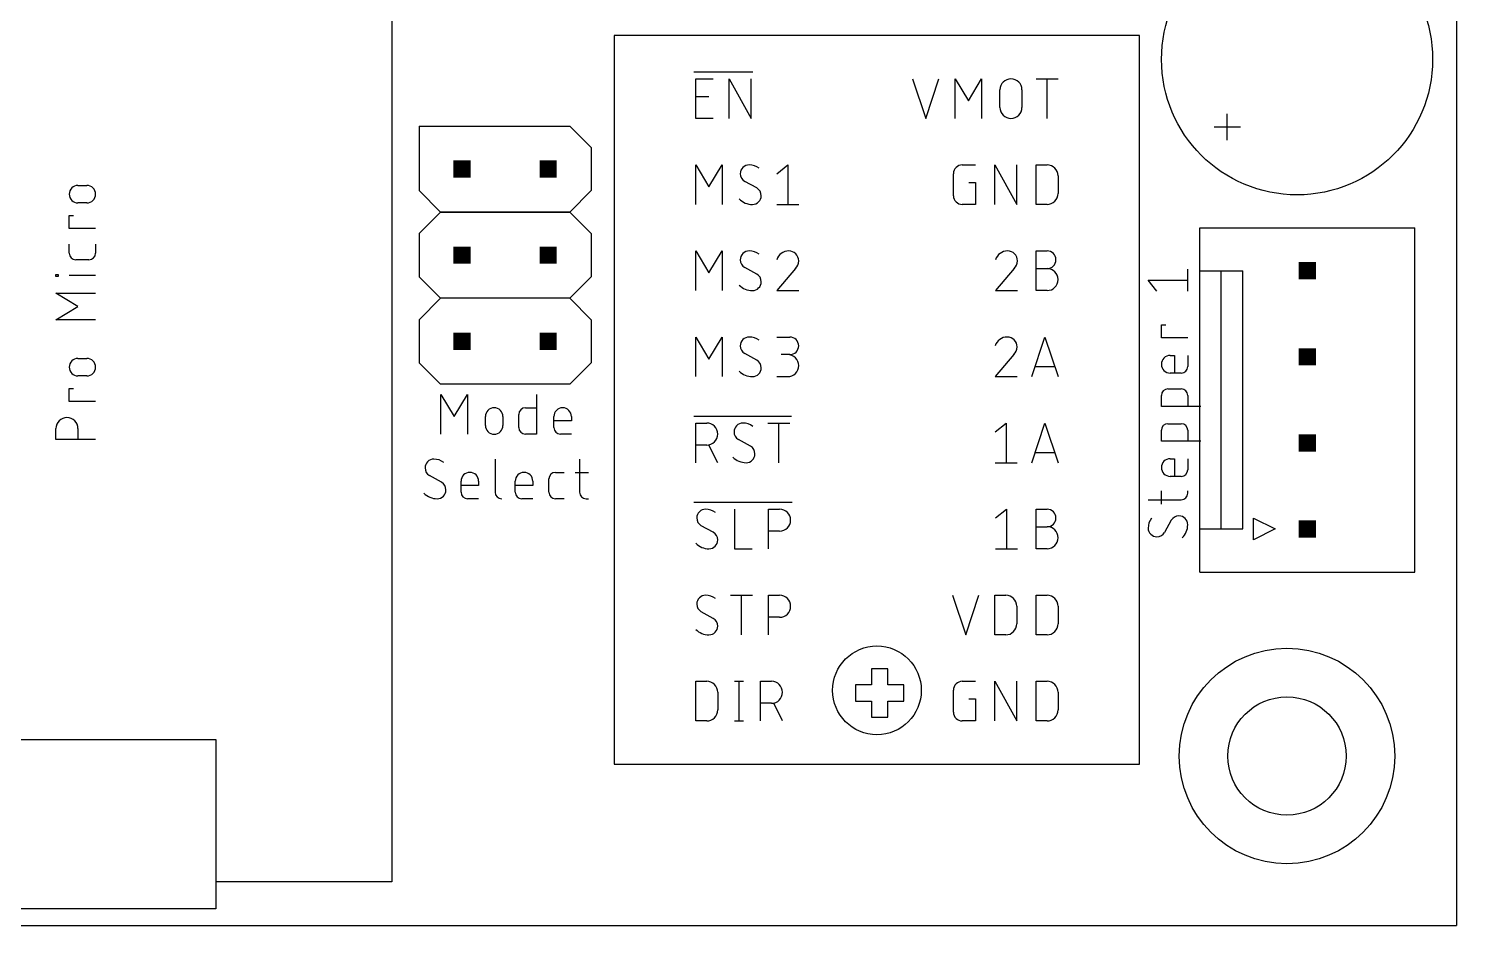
# Model space of a CAD drawing. Extents: x -7 to 99, y 0 to 88.
# Drawn here: x 56.87 to 99, y 0 to 26.47 of the extents above; entities that cross this region are included whole.
import ezdxf

# ---------------------------------------------------------------- set-up
doc = ezdxf.new("R2010")
doc.units = 0
for name, color, linetype in [('20', 30, 'CONTINUOUS'), ('21', 253, 'CONTINUOUS'), ('51', 253, 'CONTINUOUS')]:
    doc.layers.add(name, color=color, linetype=linetype)

# ---------------------------------------------------------------- blocks, each defined once
blk = doc.blocks.new('RECT')
blk.add_solid([(-0.5, -0.5), (0.5, -0.5), (-0.5, 0.5), (0.5, 0.5)])

msp = doc.modelspace()

# ---------------------------------------------------------------- linework, layer by layer
at = {"layer": '20'}
for p in [(99, 62), (0, 0)]:
    msp.add_line(p, (99, 0), dxfattribs=at)
at = {"layer": '21'}
for p, q in [((67.59, 34.29), (67.59, 1.29)), ((74.15, 26.26), (74.15, 4.76)), ((89.65, 26.26), (74.15, 26.26)), ((89.65, 4.76), (89.65, 26.26)), ((76.5025, 25.1874), (78.2416, 25.1874)), ((76.5533, 23.8158), (76.5533, 24.9842)), ((76.5533, 24.9842), (77.0726, 24.9842)), ((77.5416, 23.8158), (77.5416, 24.9842)), ((77.5416, 24.9842), (78.1908, 23.8158)), ((78.1908, 23.8158), (78.1908, 24.9842)), ((82.9513, 24.9842), (83.3407, 23.8158)), ((83.3407, 23.8158), (83.7302, 24.9842)), ((84.2086, 23.8158), (84.2086, 24.9842)), ((84.2086, 24.9842), (84.5981, 24.3351)), ((84.5981, 24.3351), (84.9875, 24.9842)), ((84.9875, 24.9842), (84.9875, 23.8158)), ((86.5976, 24.9842), (87.2467, 24.9842)), ((86.9221, 23.8158), (86.9221, 24.9842)), ((76.5533, 24.4649), (76.9428, 24.4649)), ((85.5308, 24.1404), (85.5308, 24.6596)), ((86.1799, 24.6596), (86.1799, 24.1404)), ((77.0726, 23.8158), (76.5533, 23.8158)), ((92.2378, 23.1745), (92.2378, 23.9534)), ((68.39, 23.59), (70.93, 23.59)), ((68.39, 23.59), (68.39, 22.955)), ((70.93, 23.59), (72.835, 23.59)), ((72.835, 23.59), (73.47, 22.955)), ((91.8483, 23.5639), (92.6272, 23.5639)), ((68.39, 22.955), (68.39, 21.685)), ((73.47, 22.955), (73.47, 21.685)), ((76.5533, 21.2758), (76.5533, 22.4442)), ((76.5533, 22.4442), (76.9428, 21.7951)), ((76.9428, 21.7951), (77.3322, 22.4442)), ((77.3322, 22.4442), (77.3322, 21.2758)), ((78.9423, 22.1846), (79.2669, 22.4442)), ((79.2669, 22.4442), (79.2669, 21.2758)), ((84.4188, 22.4442), (84.8083, 22.4442)), ((85.3784, 21.2758), (85.3784, 22.4442)), ((85.3784, 22.4442), (86.0275, 21.2758)), ((86.0275, 21.2758), (86.0275, 22.4442)), ((86.5976, 21.2758), (86.5976, 22.4442)), ((86.5976, 22.4442), (86.9221, 22.4442)), ((78.3567, 21.7626), (77.9997, 21.9574)), ((84.1592, 21.5354), (84.1592, 22.1846)), ((84.6136, 21.9249), (84.8083, 21.9249)), ((84.8083, 21.9249), (84.8083, 21.2758)), ((87.2467, 22.1196), (87.2467, 21.6004)), ((58.3262, 21.8398), (58.5858, 21.8398)), ((68.39, 21.685), (69.025, 21.05)), ((73.47, 21.685), (72.835, 21.05)), ((58.5858, 21.3205), (58.3262, 21.3205)), ((78.9423, 21.2758), (79.5914, 21.2758)), ((84.8083, 21.2758), (84.4188, 21.2758)), ((86.9221, 21.2758), (86.5976, 21.2758)), ((58.0665, 20.5651), (58.0665, 20.9546)), ((58.0665, 20.9546), (58.1963, 20.9546)), ((69.025, 21.05), (68.39, 20.415)), ((70.93, 21.05), (69.025, 21.05)), ((69.025, 21.05), (70.93, 21.05)), ((72.835, 21.05), (70.93, 21.05)), ((70.93, 21.05), (72.835, 21.05)), ((72.835, 21.05), (73.47, 20.415)), ((58.8454, 20.5651), (58.0665, 20.5651)), ((68.39, 20.415), (68.39, 19.145)), ((73.47, 20.415), (73.47, 19.145)), ((91.425, 10.43), (91.425, 20.59)), ((91.425, 20.59), (97.775, 20.59)), ((97.775, 10.43), (97.775, 20.59)), ((58.0665, 19.8401), (58.0665, 20.0998)), ((58.8454, 20.0998), (58.8454, 19.8401)), ((76.5533, 18.7358), (76.5533, 19.9042)), ((76.5533, 19.9042), (76.9428, 19.2551)), ((76.9428, 19.2551), (77.3322, 19.9042)), ((77.3322, 19.9042), (77.3322, 18.7358)), ((86.5976, 18.7358), (86.5976, 19.9042)), ((86.5976, 19.9042), (86.9221, 19.9042)), ((58.6507, 19.6454), (58.2613, 19.6454)), ((78.3567, 19.2226), (77.9997, 19.4174)), ((79.4941, 19.3849), (78.9423, 18.7358)), ((85.9513, 19.3849), (85.3996, 18.7358)), ((86.5976, 19.3849), (86.9221, 19.3849)), ((57.6771, 19.1474), (57.6771, 19.2123)), ((57.6771, 19.2123), (57.742, 19.2123)), ((57.742, 19.1474), (57.6771, 19.1474)), ((57.742, 19.2123), (57.742, 19.1474)), ((58.8454, 19.1798), (58.0665, 19.1798)), ((68.39, 19.145), (69.025, 18.51)), ((73.47, 19.145), (72.835, 18.51)), ((90.1629, 18.7127), (89.9033, 19.0373)), ((89.9033, 19.0373), (91.0717, 19.0373)), ((91.0717, 18.7127), (91.0717, 19.3619)), ((91.425, 19.32), (92.06, 19.32)), ((92.06, 19.32), (92.695, 19.32)), ((92.06, 11.7), (92.06, 19.32)), ((92.695, 11.7), (92.695, 19.32)), ((58.3262, 18.2654), (57.6771, 18.6549)), ((57.6771, 18.6549), (58.8454, 18.6549)), ((78.9423, 18.7358), (79.5914, 18.7358)), ((85.3996, 18.7358), (86.0487, 18.7358)), ((86.9221, 18.7358), (86.5976, 18.7358)), ((57.6771, 17.876), (58.3262, 18.2654)), ((69.025, 18.51), (68.39, 17.875)), ((71.565, 18.51), (69.025, 18.51)), ((72.835, 18.51), (71.565, 18.51)), ((72.835, 18.51), (73.47, 17.875)), ((58.8454, 17.876), (57.6771, 17.876)), ((68.39, 17.875), (68.39, 16.605)), ((73.47, 17.875), (73.47, 16.605)), ((90.2928, 17.3365), (90.2928, 17.726)), ((90.2928, 17.726), (90.4226, 17.726)), ((76.5533, 16.1958), (76.5533, 17.3642)), ((76.5533, 17.3642), (76.9428, 16.7151)), ((76.9428, 16.7151), (77.3322, 17.3642)), ((77.3322, 17.3642), (77.3322, 16.1958)), ((78.9423, 17.3642), (79.3318, 17.3642)), ((86.4678, 16.1958), (86.8572, 17.3642)), ((86.8572, 17.3642), (87.2467, 16.1958)), ((91.0717, 17.3365), (90.2928, 17.3365)), ((78.3567, 16.6826), (77.9997, 16.8774)), ((58.3262, 16.7344), (58.5858, 16.7344)), ((68.39, 16.605), (69.025, 15.97)), ((73.47, 16.605), (72.835, 15.97)), ((79.3318, 16.8449), (79.0721, 16.8449)), ((85.9414, 16.8449), (85.3897, 16.1958)), ((87.1493, 16.4879), (86.5651, 16.4879)), ((90.5524, 16.8204), (90.6822, 16.8204)), ((90.6822, 16.8204), (90.6822, 16.3012)), ((91.0717, 16.8204), (91.0717, 16.4959)), ((58.5858, 16.2151), (58.3262, 16.2151)), ((78.9423, 16.1958), (79.2669, 16.1958)), ((85.3897, 16.1958), (86.0388, 16.1958)), ((90.877, 16.3012), (90.5524, 16.3012)), ((58.0665, 15.4597), (58.0665, 15.8492)), ((58.0665, 15.8492), (58.1963, 15.8492)), ((71.565, 15.97), (69.025, 15.97)), ((69.0365, 14.4971), (69.0365, 15.6654)), ((69.0365, 15.6654), (69.426, 15.0163)), ((69.426, 15.0163), (69.8154, 15.6654)), ((69.8154, 15.6654), (69.8154, 14.4971)), ((72.835, 15.97), (71.565, 15.97)), ((71.8514, 15.6654), (71.8514, 14.4971)), ((90.2928, 15.3164), (90.2928, 15.641)), ((90.4875, 15.8357), (90.877, 15.8357)), ((91.0717, 15.641), (91.0717, 15.3164)), ((58.8454, 15.4597), (58.0665, 15.4597)), ((71.5269, 15.276), (71.8514, 15.276)), ((91.4612, 15.3164), (90.2928, 15.3164)), ((70.3474, 14.7567), (70.3474, 15.0163)), ((70.8667, 15.0163), (70.8667, 14.7567)), ((71.3321, 14.6918), (71.3321, 15.0813)), ((72.3667, 14.6918), (72.3667, 15.0163)), ((72.886, 14.8865), (72.3667, 14.8865)), ((72.886, 15.0163), (72.886, 14.8865)), ((76.5025, 15.0274), (79.3794, 15.0274)), ((76.5533, 13.6558), (76.5533, 14.8242)), ((76.5533, 14.8242), (76.8779, 14.8242)), ((78.6795, 14.8242), (79.3286, 14.8242)), ((79.0041, 13.6558), (79.0041, 14.8242)), ((85.3897, 14.5646), (85.7142, 14.8242)), ((85.7142, 14.8242), (85.7142, 13.6558)), ((86.4678, 13.6558), (86.8572, 14.8242)), ((86.8572, 14.8242), (87.2467, 13.6558)), ((90.4875, 14.807), (90.877, 14.807)), ((57.6771, 14.3383), (57.6771, 14.6629)), ((58.8454, 14.3383), (57.6771, 14.3383)), ((58.3262, 14.6629), (58.3262, 14.3383)), ((71.8514, 14.4971), (71.5269, 14.4971)), ((72.886, 14.4971), (72.5614, 14.4971)), ((78.1701, 14.1426), (77.8131, 14.3374)), ((90.2928, 14.2877), (90.2928, 14.6123)), ((91.0717, 14.6123), (91.0717, 14.2877)), ((76.8779, 14.1751), (76.5533, 14.1751)), ((77.2024, 13.6558), (76.9428, 14.1751)), ((87.1493, 13.9479), (86.5651, 13.9479)), ((91.4612, 14.2877), (90.2928, 14.2877)), ((70.6337, 13.7605), (70.6337, 12.7868)), ((73.1283, 13.7605), (73.1283, 12.7868)), ((85.3897, 13.6558), (86.0388, 13.6558)), ((90.5524, 13.7724), (90.6822, 13.7724)), ((90.6822, 13.7724), (90.6822, 13.2532)), ((91.0717, 13.7724), (91.0717, 13.4479)), ((69.0538, 13.0789), (68.6968, 13.2736)), ((69.6281, 12.7868), (69.6281, 13.1113)), ((70.1474, 13.1113), (70.1474, 12.9815)), ((71.2283, 12.7868), (71.2283, 13.1113)), ((71.7476, 13.1113), (71.7476, 12.9815)), ((72.2203, 12.7868), (72.2203, 13.1763)), ((72.415, 13.371), (72.6746, 13.371)), ((72.9985, 13.371), (73.388, 13.371)), ((90.877, 13.2532), (90.5524, 13.2532)), ((70.1474, 12.9815), (69.6281, 12.9815)), ((71.7476, 12.9815), (71.2283, 12.9815)), ((90.2928, 12.4325), (90.2928, 12.822)), ((91.0717, 12.7571), (91.0717, 12.822)), ((70.1474, 12.5921), (69.8229, 12.5921)), ((71.7476, 12.5921), (71.4231, 12.5921)), ((72.6746, 12.5921), (72.415, 12.5921)), ((73.3231, 12.5921), (73.388, 12.5921)), ((76.5025, 12.4874), (79.4037, 12.4874)), ((77.6986, 12.2842), (77.6986, 11.1158)), ((78.7038, 11.1158), (78.7038, 12.2842)), ((78.7038, 12.2842), (79.0284, 12.2842)), ((85.3996, 12.0246), (85.7241, 12.2842)), ((85.7241, 12.2842), (85.7241, 11.1158)), ((86.5976, 11.1158), (86.5976, 12.2842)), ((86.5976, 12.2842), (86.9221, 12.2842)), ((89.9033, 12.5624), (90.877, 12.5624)), ((77.0726, 11.6026), (76.7156, 11.7974)), ((90.5849, 11.9549), (90.3901, 11.5979)), ((93.0125, 12.0175), (93.6475, 11.7)), ((93.0125, 11.3825), (93.0125, 12.0175)), ((79.0284, 11.6351), (78.7038, 11.6351)), ((86.5976, 11.7649), (86.9221, 11.7649)), ((91.425, 11.7), (92.06, 11.7)), ((92.06, 11.7), (92.695, 11.7)), ((93.6475, 11.7), (93.0125, 11.3825)), ((77.6986, 11.1158), (78.2178, 11.1158)), ((85.3996, 11.1158), (86.0487, 11.1158)), ((86.9221, 11.1158), (86.5976, 11.1158)), ((91.425, 10.43), (97.775, 10.43)), ((77.582, 9.7442), (78.2311, 9.7442)), ((77.9066, 8.5758), (77.9066, 9.7442)), ((78.7038, 8.5758), (78.7038, 9.7442)), ((78.7038, 9.7442), (79.0284, 9.7442)), ((84.1324, 9.7442), (84.5219, 8.5758)), ((84.5219, 8.5758), (84.9113, 9.7442)), ((85.3784, 8.5758), (85.3784, 9.7442)), ((85.3784, 9.7442), (85.7029, 9.7442)), ((86.5976, 8.5758), (86.5976, 9.7442)), ((86.5976, 9.7442), (86.9221, 9.7442)), ((86.0275, 9.4196), (86.0275, 8.9004)), ((87.2467, 9.4196), (87.2467, 8.9004)), ((77.0726, 9.0626), (76.7156, 9.2574)), ((79.0284, 9.0951), (78.7038, 9.0951)), ((85.7029, 8.5758), (85.3784, 8.5758)), ((86.9221, 8.5758), (86.5976, 8.5758)), ((76.5533, 6.0358), (76.5533, 7.2042)), ((76.5533, 7.2042), (76.8779, 7.2042)), ((77.7005, 7.2042), (77.9602, 7.2042)), ((77.8304, 7.2042), (77.8304, 6.0358)), ((78.4657, 6.0358), (78.4657, 7.2042)), ((78.4657, 7.2042), (78.7902, 7.2042)), ((81.7413, 7.5725), (81.7413, 7.0963)), ((82.2175, 7.5725), (81.7413, 7.5725)), ((82.2175, 7.0963), (82.2175, 7.5725)), ((84.4188, 7.2042), (84.8083, 7.2042)), ((85.3784, 6.0358), (85.3784, 7.2042)), ((85.3784, 7.2042), (86.0275, 6.0358)), ((86.0275, 6.0358), (86.0275, 7.2042)), ((86.5976, 6.0358), (86.5976, 7.2042)), ((86.5976, 7.2042), (86.9221, 7.2042)), ((77.2024, 6.8796), (77.2024, 6.3604)), ((81.7413, 7.0963), (81.265, 7.0963)), ((81.265, 7.0963), (81.265, 6.62)), ((82.6938, 7.0963), (82.2175, 7.0963)), ((82.6938, 6.62), (82.6938, 7.0963)), ((84.1592, 6.2954), (84.1592, 6.9446)), ((87.2467, 6.8796), (87.2467, 6.3604)), ((78.7902, 6.5551), (78.4657, 6.5551)), ((79.1148, 6.0358), (78.8551, 6.5551)), ((81.265, 6.62), (81.7413, 6.62)), ((81.7413, 6.62), (81.7413, 6.1438)), ((82.2175, 6.1438), (82.2175, 6.62)), ((82.2175, 6.62), (82.6938, 6.62)), ((84.6136, 6.6849), (84.8083, 6.6849)), ((84.8083, 6.6849), (84.8083, 6.0358)), ((76.8779, 6.0358), (76.5533, 6.0358)), ((77.7005, 6.0358), (77.9602, 6.0358)), ((81.7413, 6.1438), (82.2175, 6.1438)), ((84.8083, 6.0358), (84.4188, 6.0358)), ((86.9221, 6.0358), (86.5976, 6.0358)), ((54.99, 5.49), (62.39, 5.49)), ((62.39, 5.49), (62.39, 1.29)), ((74.15, 4.76), (89.65, 4.76)), ((67.59, 1.29), (62.39, 1.29)), ((62.39, 1.29), (62.39, 0.49)), ((62.39, 0.49), (54.99, 0.49))]:
    msp.add_line(p, q, dxfattribs=at)
for centre, radius in [((94.2975, 25.5587), 4), ((81.9, 6.9375), 1.3091), ((94, 5), 3.1789), ((94, 5), 1.7463)]:
    msp.add_circle(centre, radius, dxfattribs=at)
for centre, radius, start, end in [((85.8553, 24.6596), 0.3246, 0, 180), ((85.8553, 24.1404), 0.3246, 180, 0), ((78.1295, 22.1846), 0.2596, 89.9993, 180), ((78.1295, 21.9574), 0.4868, 53.1301, 89.9993), ((84.4188, 22.1846), 0.2596, 90.0007, 180), ((86.9221, 22.1196), 0.3246, 0, 90), ((78.1336, 22.1846), 0.2637, 179.9998, 239.4902), ((58.3262, 21.5801), 0.2596, 90, 270), ((58.5858, 21.5801), 0.2596, 270, 90), ((78.2269, 21.5354), 0.2596, 270, 0), ((78.2228, 21.5354), 0.2637, 0.0001, 59.4899), ((84.4188, 21.5354), 0.2596, 180, 270), ((86.9221, 21.6004), 0.3246, 269.9994, 0), ((78.2269, 21.8243), 0.5485, 224.761, 269.9999), ((58.2613, 19.8401), 0.1947, 180, 270), ((58.6507, 19.8401), 0.1947, 270, 0), ((78.1295, 19.6446), 0.2596, 89.9993, 180), ((78.1295, 19.4174), 0.4868, 53.1301, 89.9993), ((79.2993, 19.5289), 0.3753, 90.0001, 162.0549), ((79.2993, 19.6121), 0.2921, 0, 90), ((85.7566, 19.5289), 0.3753, 90.0001, 162.0549), ((85.7566, 19.6121), 0.2921, 0, 90), ((86.9221, 19.6446), 0.2596, 270, 90), ((78.1336, 19.6446), 0.2637, 179.9998, 239.4902), ((79.2777, 19.6121), 0.3138, 313.604, 359.9996), ((85.7349, 19.6121), 0.3138, 313.604, 359.9996), ((86.9221, 19.0604), 0.3246, 270, 90), ((78.2269, 18.9954), 0.2596, 270, 0), ((78.2228, 18.9954), 0.2637, 0.0001, 59.4899), ((78.2269, 19.2843), 0.5485, 224.761, 269.9999), ((78.1295, 17.1046), 0.2596, 89.9993, 180), ((78.1295, 16.8774), 0.4868, 53.1301, 89.9993), ((79.3318, 17.1046), 0.2596, 270, 90), ((85.7467, 16.9889), 0.3753, 90.0001, 162.0549), ((85.7467, 17.0721), 0.2921, 0, 90), ((78.1336, 17.1046), 0.2637, 179.9998, 239.4902), ((85.725, 17.0721), 0.3138, 313.604, 359.9996), ((58.3262, 16.4747), 0.2596, 90, 270), ((58.5858, 16.4747), 0.2596, 270, 90), ((78.2269, 16.4554), 0.2596, 270, 0), ((78.2228, 16.4554), 0.2637, 0.0001, 59.4899), ((79.2669, 16.5204), 0.3246, 270, 90), ((90.5524, 16.5608), 0.2596, 90, 270), ((90.877, 16.4959), 0.1947, 270, 0), ((78.2269, 16.7443), 0.5485, 224.761, 269.9999), ((90.4875, 15.641), 0.1947, 90.0009, 180), ((90.877, 15.641), 0.1947, 0, 90), ((70.6071, 15.0163), 0.2596, 0, 180), ((71.5269, 15.0813), 0.1947, 90, 180), ((72.6264, 15.0163), 0.2596, 0, 180), ((58.0016, 14.6629), 0.3246, 0, 180), ((70.6071, 14.7567), 0.2596, 180, 0), ((76.8779, 14.4996), 0.3246, 270, 90), ((77.9429, 14.5646), 0.2596, 89.9993, 180), ((77.9429, 14.3374), 0.4868, 53.1301, 89.9993), ((90.4875, 14.6123), 0.1947, 90.0009, 180), ((90.877, 14.6123), 0.1947, 0, 90), ((71.5269, 14.6918), 0.1947, 180, 270), ((72.5614, 14.6918), 0.1947, 180, 270), ((77.947, 14.5646), 0.2637, 179.9998, 239.4902), ((78.0403, 13.9154), 0.2596, 270, 0), ((78.0362, 13.9154), 0.2637, 0.0001, 59.4899), ((68.8266, 13.5008), 0.2596, 89.9993, 180), ((68.8307, 13.5008), 0.2637, 179.9998, 239.4902), ((68.8266, 13.2736), 0.4868, 53.1301, 89.9993), ((78.0403, 14.2043), 0.5485, 224.761, 269.9999), ((90.5524, 13.5128), 0.2596, 90, 270), ((68.9199, 12.8517), 0.2637, 0.0001, 59.4899), ((69.8878, 13.1113), 0.2596, 0, 180), ((71.488, 13.1113), 0.2596, 0, 180), ((72.415, 13.1763), 0.1947, 90, 180), ((90.877, 13.4479), 0.1947, 270, 0), ((68.924, 13.1406), 0.5485, 224.761, 269.9999), ((68.924, 12.8517), 0.2596, 270, 0), ((69.8229, 12.7868), 0.1947, 180, 270), ((70.8284, 12.7868), 0.1947, 180, 270), ((71.4231, 12.7868), 0.1947, 180, 270), ((72.415, 12.7868), 0.1947, 180, 270), ((73.3231, 12.7868), 0.1947, 180, 270), ((90.877, 12.7571), 0.1947, 270, 0), ((76.8454, 12.0246), 0.2596, 89.9993, 180), ((76.8454, 11.7974), 0.4868, 53.1301, 89.9993), ((79.0284, 11.9596), 0.3246, 270, 90), ((86.9221, 12.0246), 0.2596, 270, 90), ((76.8495, 12.0246), 0.2637, 179.9998, 239.4902), ((90.3901, 11.7278), 0.4868, 143.1294, 180), ((90.8121, 11.8211), 0.2637, 90.0001, 149.4899), ((90.8121, 11.8251), 0.2596, 0, 90), ((90.5232, 11.8251), 0.5485, 314.761, 359.9999), ((76.9387, 11.3754), 0.2637, 0.0001, 59.4899), ((86.9221, 11.4404), 0.3246, 270, 90), ((90.1629, 11.7278), 0.2596, 180, 270), ((90.1629, 11.7318), 0.2637, 269.9998, 329.4902), ((76.9428, 11.6643), 0.5485, 224.761, 269.9999), ((76.9428, 11.3754), 0.2596, 270, 0), ((76.8454, 9.4846), 0.2596, 89.9993, 180), ((76.8454, 9.2574), 0.4868, 53.1301, 89.9993), ((79.0284, 9.4196), 0.3246, 270, 90), ((85.7029, 9.4196), 0.3246, 0, 90), ((86.9221, 9.4196), 0.3246, 0, 90), ((76.8495, 9.4846), 0.2637, 179.9998, 239.4902), ((76.9387, 8.8354), 0.2637, 0.0001, 59.4899), ((85.703, 8.9004), 0.3246, 269.9994, 0), ((86.9221, 8.9004), 0.3246, 269.9994, 0), ((76.9428, 9.1243), 0.5485, 224.761, 269.9999), ((76.9428, 8.8354), 0.2596, 270, 0), ((76.8779, 6.8796), 0.3246, 0, 90), ((78.7902, 6.8796), 0.3246, 270, 90), ((84.4188, 6.9446), 0.2596, 90.0007, 180), ((86.9221, 6.8796), 0.3246, 0, 90), ((76.8779, 6.3604), 0.3246, 269.9994, 0), ((86.9221, 6.3604), 0.3246, 269.9994, 0), ((84.4188, 6.2954), 0.2596, 180, 270)]:
    msp.add_arc(centre, radius, start, end, dxfattribs=at)

# ---------------------------------------------------------------- block references
at = {"layer": '51', "xscale": 0.508, "yscale": 0.508}
for p in [(69.66, 22.32), (72.2, 22.32), (69.66, 19.78), (72.2, 19.78), (69.66, 17.24), (72.2, 17.24)]:
    msp.add_blockref('RECT', p, dxfattribs=at)
at = {"layer": '51', "xscale": 0.508, "yscale": 0.508, "rotation": 90}
for p in [(94.6, 19.32), (94.6, 16.78), (94.6, 14.24), (94.6, 11.7)]:
    msp.add_blockref('RECT', p, dxfattribs=at)

doc.saveas('drawing.dxf')
